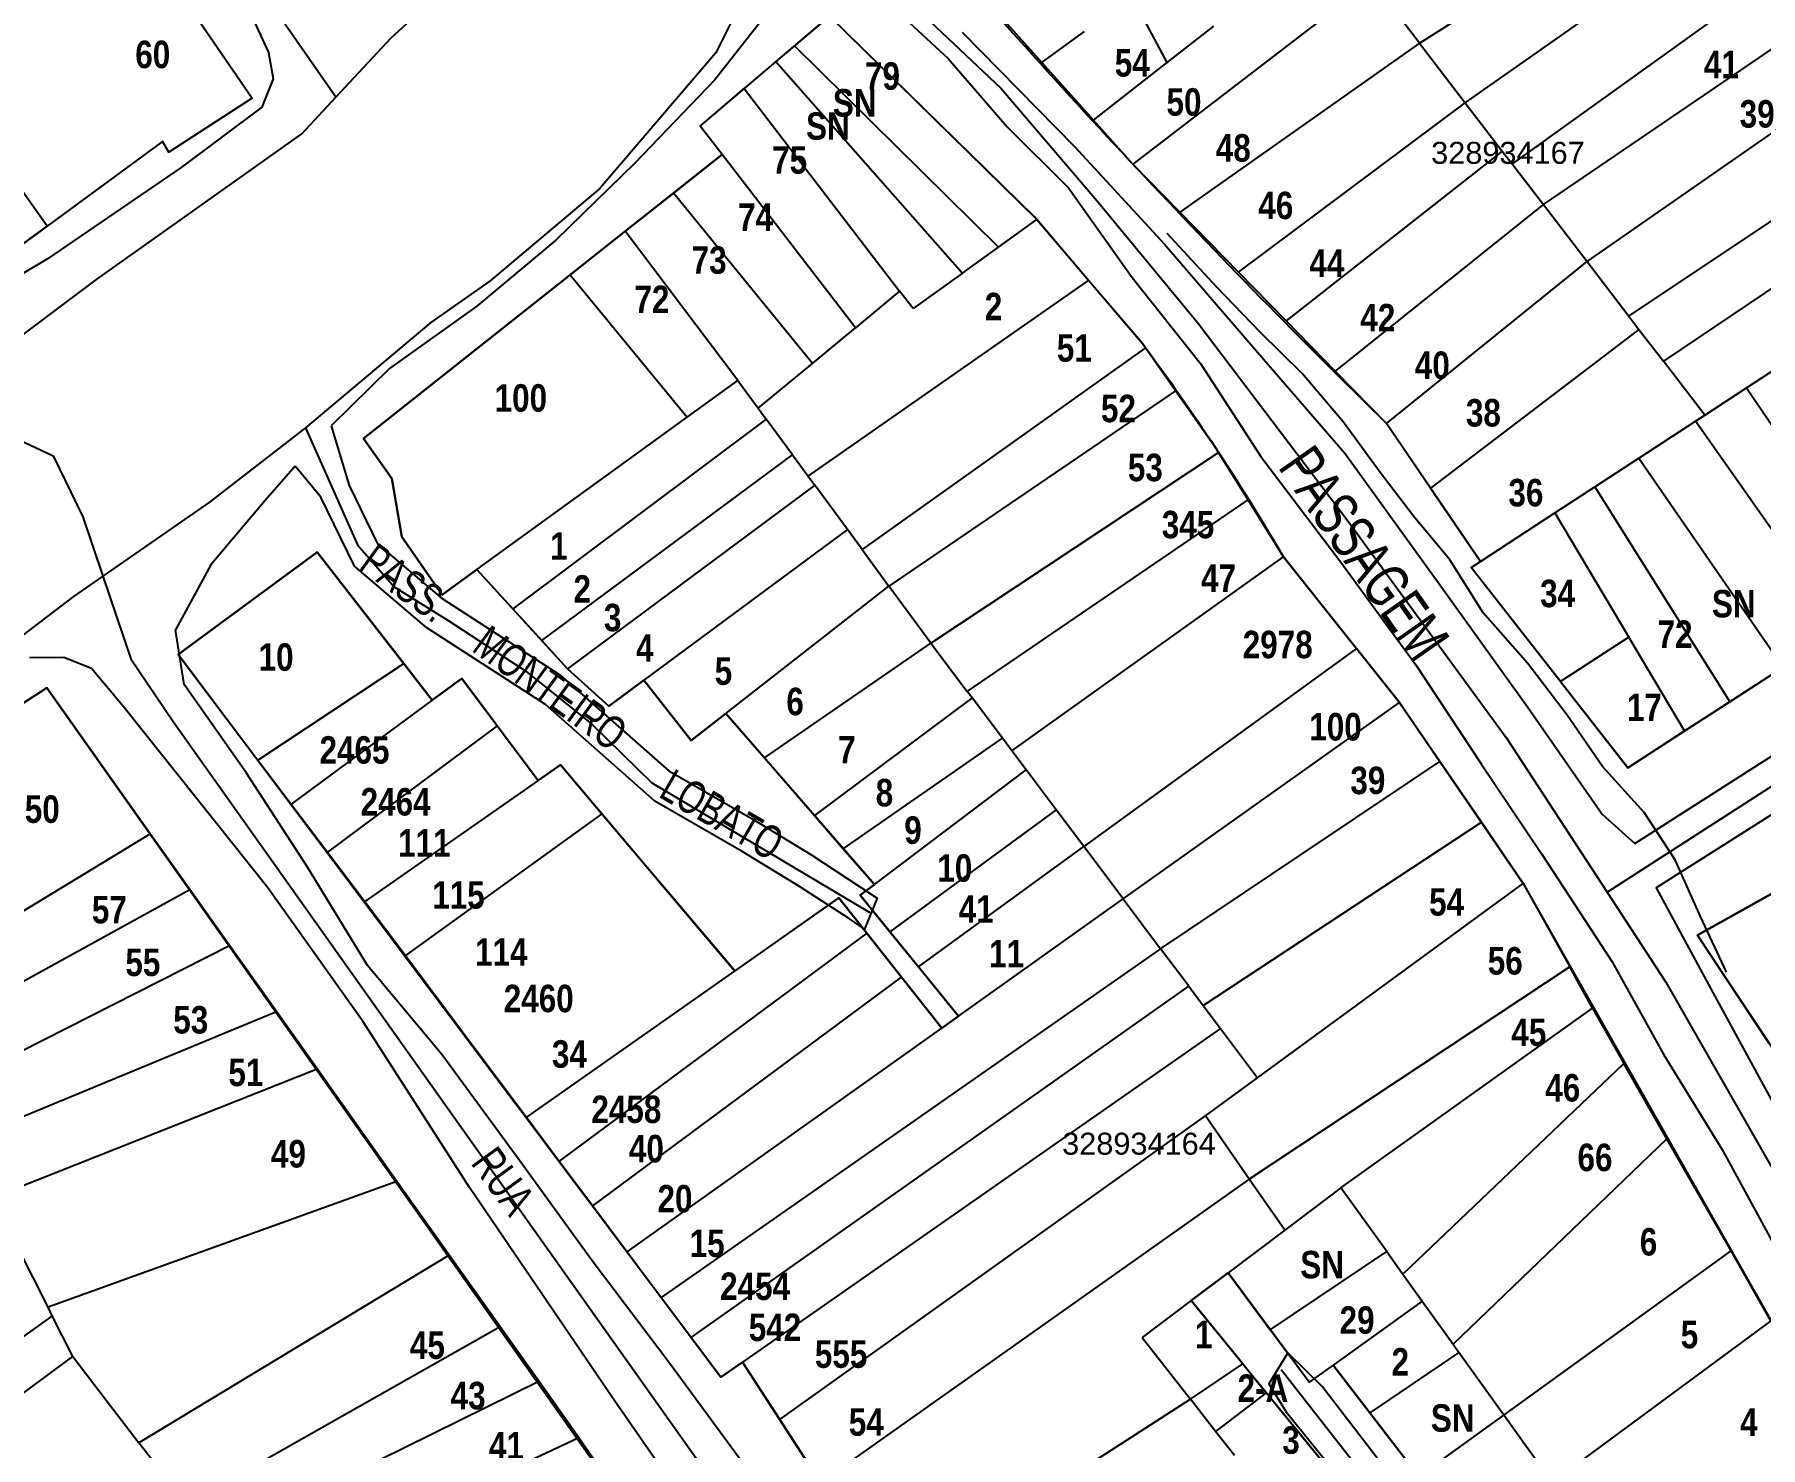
# Model space of a CAD drawing. Extents: x 206155 to 208014, y 4847439 to 4850017.
# Drawn here: x 207204 to 207361.2, y 4848810.5 to 4848939.2 of the extents above; entities that cross this region are included whole.
import ezdxf
from ezdxf.enums import TextEntityAlignment as Align

# ---------------------------------------------------------------- set-up
doc = ezdxf.new("R2010")
doc.units = 0
doc.header["$LTSCALE"] = 1.5
doc.header["$MEASUREMENT"] = 0
for name, color, linetype in [('CD-MALHA-LOTES', 40, 'CONTINUOUS'), ('CD_TXT_QUADRA', 7, 'CONTINUOUS'), ('HD-VALAS-DRENOS', 170, 'CONTINUOUS'), ('RU-QUADRAS', 6, 'CONTINUOUS'), ('SV-EIXO-ROD-ESTR', 7, 'CONTINUOUS'), ('SV-EIXO-RUA-N-PAV', 6, 'CONTINUOUS'), ('SV-EST-M-N-PAV', 20, 'CONTINUOUS'), ('SV-RUA-NAO-PAV-S-GUIA-C-GUIA', 7, 'CONTINUOUS'), ('SV-TXT-RUA-N-PAV-S-GUIA-C-GUIA', 7, 'CONTINUOUS'), ('Th_NmrPort', 7, 'CONTINUOUS')]:
    doc.layers.add(name, color=color, linetype=linetype)
doc.styles.add('ARIAL', font='ARIAL.TTF')
doc.styles.get("Standard").update_dxf_attribs({"font": 'swisscbo.ttf'})

msp = doc.modelspace()

# ---------------------------------------------------------------- linework, layer by layer
at = {"layer": 'CD-MALHA-LOTES', "linetype": 'Continuous'}
for p, q in [((207330.12, 4848938.41), (207353.33, 4848953.17)), ((207212.35, 4848950.13), (207223.83, 4848933.42)), ((207334.28, 4848932.98), (207357.15, 4848949.08)), ((207325.76, 4848944.1), (207304.01, 4848927.4)), ((207361.87, 4848944.16), (207338.54, 4848927.43)), ((207307.14, 4848936.64), (207303.94, 4848942.63)), ((207330.12, 4848938.41), (207327.42, 4848941.94)), ((207295.73, 4848936.65), (207299.62, 4848939.49)), ((207307.14, 4848936.64), (207311.4, 4848939.96)), ((207341.4, 4848923.71), (207364.89, 4848939.72)), ((207273.22, 4848938.18), (207271.51, 4848936.73)), ((207291.77, 4848919.84), (207273.22, 4848938.18)), ((207330.12, 4848938.41), (207308.3, 4848923.01)), ((207330.12, 4848938.41), (207334.28, 4848932.98)), ((207205.15, 4848921.76), (207194.6, 4848936.59)), ((207271.51, 4848936.73), (207268.63, 4848934.28)), ((207271.51, 4848936.73), (207288.5, 4848917.48)), ((207295.73, 4848936.65), (207300.43, 4848931.4)), ((207300.43, 4848931.4), (207307.14, 4848936.64)), ((207264.63, 4848930.87), (207268.63, 4848934.28)), ((207268.63, 4848934.28), (207282.78, 4848915.84)), ((207345.37, 4848918.52), (207368.4, 4848934.54)), ((207223.83, 4848933.42), (207216.25, 4848928.48)), ((207313.63, 4848917.57), (207334.28, 4848932.98)), ((207334.28, 4848932.98), (207337.65, 4848928.59)), ((207304.01, 4848927.4), (207300.43, 4848931.4)), ((207215.66, 4848929.45), (207205.15, 4848921.76)), ((207216.25, 4848928.48), (207215.66, 4848929.45)), ((207266.63, 4848928.27), (207264.63, 4848930.87)), ((207266.63, 4848928.27), (207262.19, 4848924.75)), ((207278.75, 4848912.5), (207266.63, 4848928.27)), ((207337.65, 4848928.59), (207317.97, 4848913.13)), ((207337.65, 4848928.59), (207338.54, 4848927.43)), ((207349.17, 4848913.56), (207372.2, 4848928.95)), ((207304.01, 4848927.4), (207308.3, 4848923.01)), ((207338.54, 4848927.43), (207341.4, 4848923.71)), ((207262.19, 4848924.75), (207257.8, 4848921.28)), ((207274.84, 4848909.26), (207262.19, 4848924.75)), ((207375.05, 4848924.75), (207352.33, 4848909.45)), ((207341.18, 4848923.56), (207322.45, 4848908.56)), ((207341.4, 4848923.71), (207341.18, 4848923.56)), ((207341.4, 4848923.71), (207345.37, 4848918.52)), ((207197.14, 4848915.9), (207205.15, 4848921.76)), ((207291.77, 4848919.84), (207295.26, 4848922.36)), ((207299.99, 4848916.81), (207295.26, 4848922.36)), ((207308.3, 4848923.01), (207313.63, 4848917.57)), ((207257.8, 4848921.28), (207252.79, 4848917.33)), ((207268.05, 4848907.71), (207257.8, 4848921.28)), ((207288.5, 4848917.48), (207291.77, 4848919.84)), ((207327.11, 4848903.79), (207345.37, 4848918.52)), ((207345.37, 4848918.52), (207349.17, 4848913.56)), ((207252.79, 4848917.33), (207263.44, 4848904.37)), ((207274.45, 4848898.99), (207299.99, 4848916.81)), ((207288.5, 4848917.48), (207284.01, 4848914.24)), ((207317.97, 4848913.13), (207313.63, 4848917.57)), ((207282.78, 4848915.84), (207278.75, 4848912.5)), ((207284.01, 4848914.24), (207282.78, 4848915.84)), ((207274.84, 4848909.26), (207278.75, 4848912.5)), ((207317.97, 4848913.13), (207322.45, 4848908.56)), ((207350.1, 4848912.35), (207331.12, 4848897.91)), ((207349.17, 4848913.56), (207350.1, 4848912.35)), ((207350.1, 4848912.35), (207352.33, 4848909.45)), ((207305.16, 4848910.66), (207279.36, 4848892.31)), ((207307.9, 4848906.76), (207305.16, 4848910.66)), ((207359.88, 4848907.03), (207365.69, 4848910.82)), ((207269.9, 4848905.18), (207274.84, 4848909.26)), ((207356.09, 4848904.55), (207352.33, 4848909.45)), ((207263.44, 4848904.37), (207268.05, 4848907.71)), ((207268.05, 4848907.71), (207269.9, 4848905.18)), ((207322.45, 4848908.56), (207327.11, 4848903.79)), ((207307.9, 4848906.76), (207281.81, 4848888.98)), ((207356.09, 4848904.55), (207359.88, 4848907.03)), ((207359.88, 4848907.03), (207372.92, 4848887.87)), ((207244.27, 4848890.49), (207263.44, 4848904.37)), ((207270.64, 4848904.17), (207247.57, 4848886.91)), ((207269.9, 4848905.18), (207270.64, 4848904.17)), ((207273.02, 4848900.94), (207270.64, 4848904.17)), ((207355.24, 4848904), (207356.09, 4848904.55)), ((207331.12, 4848897.91), (207327.11, 4848903.79)), ((207350.1, 4848900.64), (207355.24, 4848904)), ((207368.57, 4848885.05), (207355.24, 4848904)), ((207285.63, 4848883.78), (207311.81, 4848901.15)), ((207314.5, 4848896.83), (207311.81, 4848901.15)), ((207250.2, 4848884.01), (207273.02, 4848900.94)), ((207273.02, 4848900.94), (207274.45, 4848898.99)), ((207346.09, 4848898.02), (207350.1, 4848900.64)), ((207350.1, 4848900.64), (207363.23, 4848881.59)), ((207275.06, 4848898.16), (207252.55, 4848881.43)), ((207274.45, 4848898.99), (207275.06, 4848898.16)), ((207278.03, 4848894.12), (207275.06, 4848898.16)), ((207331.12, 4848897.91), (207335.68, 4848891.23)), ((207342.44, 4848895.64), (207346.09, 4848898.02)), ((207346.09, 4848898.02), (207358.38, 4848878.45)), ((207288.93, 4848879.39), (207314.5, 4848896.83)), ((207317.74, 4848891.65), (207314.5, 4848896.83)), ((207335.68, 4848891.23), (207342.44, 4848895.64)), ((207342.44, 4848895.64), (207349.17, 4848884.34)), ((207278.03, 4848894.12), (207259.49, 4848880.4)), ((207279.36, 4848892.31), (207278.03, 4848894.12)), ((207279.36, 4848892.31), (207281.81, 4848888.98)), ((207293.01, 4848873.97), (207317.74, 4848891.65)), ((207317.74, 4848891.65), (207324.37, 4848883.31)), ((207241.11, 4848888.17), (207244.27, 4848890.49)), ((207247.57, 4848886.91), (207244.27, 4848890.49)), ((207334.83, 4848890.68), (207335.68, 4848891.23)), ((207342.95, 4848880.28), (207334.83, 4848890.68)), ((207266.95, 4848877.38), (207281.81, 4848888.98)), ((207285.63, 4848883.78), (207281.81, 4848888.98)), ((207247.57, 4848886.91), (207250.2, 4848884.01)), ((207252.55, 4848881.43), (207250.2, 4848884.01)), ((207285.63, 4848883.78), (207285.72, 4848883.66)), ((207349.17, 4848884.34), (207342.95, 4848880.28)), ((207354.26, 4848875.79), (207349.17, 4848884.34)), ((207285.72, 4848883.66), (207288.93, 4848879.39)), ((207324.37, 4848883.31), (207299.55, 4848865.26)), ((207328.28, 4848878.38), (207324.37, 4848883.31)), ((207224.35, 4848873.14), (207237.63, 4848881.92)), ((207240.22, 4848878.58), (207237.63, 4848881.92)), ((207358.38, 4848878.45), (207363.23, 4848881.59)), ((207259.49, 4848880.4), (207263.81, 4848874.93)), ((207289.38, 4848878.8), (207288.93, 4848879.39)), ((207342.95, 4848880.28), (207349.08, 4848872.43)), ((207240.22, 4848878.58), (207227.39, 4848869.12)), ((207289.38, 4848878.8), (207275.02, 4848868.1)), ((207292.15, 4848875.12), (207289.38, 4848878.8)), ((207303.14, 4848860.49), (207328.28, 4848878.38)), ((207354.26, 4848875.79), (207358.38, 4848878.45)), ((207246.14, 4848876.26), (207230.68, 4848864.76)), ((207249.88, 4848871.29), (207246.14, 4848876.26)), ((207263.81, 4848874.93), (207266.95, 4848877.38)), ((207266.95, 4848877.38), (207270.47, 4848873.34)), ((207277.65, 4848865.07), (207292.15, 4848875.12)), ((207293.01, 4848873.97), (207292.15, 4848875.12)), ((207349.08, 4848872.43), (207354.26, 4848875.79)), ((207224.35, 4848873.14), (207227.39, 4848869.12)), ((207270.47, 4848873.34), (207275.02, 4848868.1)), ((207294.3, 4848872.25), (207293.01, 4848873.97)), ((207306.54, 4848855.96), (207331.98, 4848873.01)), ((207335.75, 4848867.48), (207331.98, 4848873.01)), ((207249.88, 4848871.29), (207234.08, 4848860.26)), ((207280.48, 4848861.82), (207294.3, 4848872.25)), ((207297.04, 4848868.6), (207294.3, 4848872.25)), ((207227.39, 4848869.12), (207230.68, 4848864.76)), ((207255.67, 4848868.24), (207237.79, 4848855.35)), ((207259.78, 4848863.37), (207255.67, 4848868.24)), ((207275.02, 4848868.1), (207277.65, 4848865.07)), ((207297.04, 4848868.6), (207281.9, 4848857.51)), ((207299.55, 4848865.26), (207297.04, 4848868.6)), ((207310.42, 4848850.8), (207335.75, 4848867.48)), ((207339.56, 4848861.91), (207335.75, 4848867.48)), ((207190.77, 4848852), (207214.55, 4848866.43)), ((207218.14, 4848861.36), (207214.55, 4848866.43)), ((207277.65, 4848865.07), (207280.48, 4848861.82)), ((207284.5, 4848854.31), (207299.55, 4848865.26)), ((207303.14, 4848860.49), (207299.55, 4848865.26)), ((207230.68, 4848864.76), (207234.08, 4848860.26)), ((207263.42, 4848859.07), (207259.78, 4848863.37)), ((207315.37, 4848844.21), (207339.56, 4848861.91)), ((207339.56, 4848861.91), (207343.79, 4848854.3)), ((207193.03, 4848847.52), (207218.14, 4848861.36)), ((207221.76, 4848856.26), (207218.14, 4848861.36)), ((207234.08, 4848860.26), (207237.79, 4848855.35)), ((207288.14, 4848849.82), (207303.14, 4848860.49)), ((207303.14, 4848860.49), (207306.54, 4848855.96)), ((207267.77, 4848853.94), (207263.42, 4848859.07)), ((207279.78, 4848857.37), (207251.79, 4848836.62)), ((207282.95, 4848853.38), (207279.78, 4848857.37)), ((207281.9, 4848857.51), (207284.5, 4848854.31)), ((207195.37, 4848842.89), (207221.76, 4848856.26)), ((207226.04, 4848850.23), (207221.76, 4848856.26)), ((207306.43, 4848855.88), (207261.08, 4848824.2)), ((207306.54, 4848855.96), (207306.43, 4848855.88)), ((207309.11, 4848852.54), (207306.54, 4848855.96)), ((207237.79, 4848855.35), (207241.47, 4848850.43)), ((207267.77, 4848853.94), (207248.81, 4848840.61)), ((207284.5, 4848854.31), (207288.14, 4848849.82)), ((207343.79, 4848854.3), (207314.61, 4848834.99)), ((207345.86, 4848850.56), (207343.79, 4848854.3)), ((207254.84, 4848832.55), (207282.95, 4848853.38)), ((207263.81, 4848820.55), (207309.11, 4848852.54)), ((207286.63, 4848848.74), (207282.95, 4848853.38)), ((207309.11, 4848852.54), (207310.42, 4848850.8)), ((207310.42, 4848850.8), (207311.99, 4848848.71)), ((207197.59, 4848838.48), (207226.04, 4848850.23)), ((207229.73, 4848845.03), (207226.04, 4848850.23)), ((207241.47, 4848850.43), (207244.59, 4848846.25)), ((207288.14, 4848849.82), (207286.63, 4848848.74)), ((207322.96, 4848834.19), (207345.86, 4848850.56)), ((207345.86, 4848850.56), (207348.73, 4848845.52)), ((207257.98, 4848828.35), (207286.63, 4848848.74)), ((207311.99, 4848848.71), (207268.48, 4848818.32)), ((207311.99, 4848848.71), (207315.37, 4848844.21)), ((207244.59, 4848846.25), (207248.81, 4848840.61)), ((207200.19, 4848833.32), (207229.73, 4848845.03)), ((207237.01, 4848834.78), (207229.73, 4848845.03)), ((207348.73, 4848845.52), (207328.6, 4848826.34)), ((207352.65, 4848838.65), (207348.73, 4848845.52)), ((207310.62, 4848840.74), (207315.37, 4848844.21)), ((207248.81, 4848840.61), (207251.79, 4848836.62)), ((207271.87, 4848813.09), (207310.62, 4848840.74)), ((207314.61, 4848834.99), (207310.62, 4848840.74)), ((207333.18, 4848819.95), (207352.65, 4848838.65)), ((207358.48, 4848828.44), (207352.65, 4848838.65)), ((207251.79, 4848836.62), (207254.84, 4848832.55)), ((207237.01, 4848834.78), (207205.24, 4848823.32)), ((207241.77, 4848828.06), (207237.01, 4848834.78)), ((207314.61, 4848834.99), (207275.58, 4848807.36)), ((207317.84, 4848830.34), (207314.61, 4848834.99)), ((207322.96, 4848834.19), (207317.84, 4848830.34)), ((207327.14, 4848828.38), (207322.96, 4848834.19)), ((207254.84, 4848832.55), (207257.98, 4848828.35)), ((207205.24, 4848823.32), (207201.2, 4848831.32)), ((207317.84, 4848830.34), (207312.68, 4848826.45)), ((207241.77, 4848828.06), (207213.52, 4848810.98)), ((207246.41, 4848821.53), (207241.77, 4848828.06)), ((207257.98, 4848828.35), (207261.08, 4848824.2)), ((207316.53, 4848821.26), (207327.14, 4848828.38)), ((207327.14, 4848828.38), (207328.6, 4848826.34)), ((207337.8, 4848813.5), (207358.48, 4848828.44)), ((207362.11, 4848822.07), (207358.48, 4848828.44)), ((207309.33, 4848823.93), (207312.68, 4848826.45)), ((207312.68, 4848826.45), (207316.53, 4848821.26)), ((207328.6, 4848826.34), (207330.36, 4848823.88)), ((207261.08, 4848824.2), (207263.81, 4848820.55)), ((207205.62, 4848822.55), (207182.41, 4848805.78)), ((207205.62, 4848822.55), (207205.24, 4848823.32)), ((207207.5, 4848818.82), (207205.62, 4848822.55)), ((207309.33, 4848823.93), (207304.85, 4848820.56)), ((207314.02, 4848818.17), (207309.33, 4848823.93)), ((207330.36, 4848823.88), (207322.24, 4848818.05)), ((207330.36, 4848823.88), (207333.18, 4848819.95)), ((207246.41, 4848821.53), (207217.83, 4848805.36)), ((207249.92, 4848816.58), (207246.41, 4848821.53)), ((207320.07, 4848816.49), (207316.53, 4848821.26)), ((207362.11, 4848822.07), (207343.8, 4848808.57)), ((207304.85, 4848820.56), (207309.25, 4848814.95)), ((207333.18, 4848819.95), (207333.71, 4848819.21)), ((207184.92, 4848802.21), (207207.5, 4848818.82)), ((207207.5, 4848818.82), (207213.52, 4848810.98)), ((207268.48, 4848818.32), (207271.87, 4848813.09)), ((207309.25, 4848814.95), (207314.02, 4848818.17)), ((207314.02, 4848818.17), (207316.15, 4848815.53)), ((207322.24, 4848818.05), (207320.07, 4848816.49)), ((207322.24, 4848818.05), (207325.59, 4848813.7)), ((207333.71, 4848819.21), (207325.59, 4848813.7)), ((207337.8, 4848813.5), (207333.71, 4848819.21)), ((207220.39, 4848802.03), (207249.92, 4848816.58)), ((207309.25, 4848814.95), (207282.02, 4848797.41)), ((207311.55, 4848812.01), (207309.25, 4848814.95)), ((207316.15, 4848815.53), (207311.55, 4848812.01)), ((207321.39, 4848809.09), (207316.15, 4848815.53)), ((207271.87, 4848813.09), (207275.58, 4848807.36)), ((207325.59, 4848813.7), (207330.06, 4848807.91)), ((207330.06, 4848807.91), (207337.8, 4848813.5)), ((207342.18, 4848807.38), (207337.8, 4848813.5)), ((207313.26, 4848809.83), (207311.55, 4848812.01)), ((207215.15, 4848808.86), (207213.52, 4848810.98)), ((207253.57, 4848811.42), (207226.35, 4848798.72)), ((207259.14, 4848803.35), (207253.57, 4848811.42))]:
    msp.add_line(p, q, dxfattribs=at)
at = {"layer": 'CD-MALHA-LOTES', "linetype": 'Continuous', "flags": 128}
for points in [[(207288.23, 4848955.74), (207282.82, 4848951.06), (207295.73, 4848936.65)], [(207295.26, 4848922.36), (207295.06, 4848922.6), (207276.38, 4848940.87), (207273.22, 4848938.18)], [(207252.79, 4848917.33), (207233.96, 4848902.43), (207236.53, 4848898.77), (207237.44, 4848893.47), (207241.11, 4848888.17)], [(207305.16, 4848910.66), (207304.88, 4848911.06), (207299.99, 4848916.81)], [(207311.81, 4848901.15), (207311.63, 4848901.44), (207307.9, 4848906.76)], [(207237.63, 4848881.92), (207229.73, 4848892.08), (207217.09, 4848882.75), (207224.35, 4848873.14)], [(207270.47, 4848873.34), (207285.24, 4848883.52), (207285.63, 4848883.78)], [(207252.55, 4848881.43), (207256.31, 4848878.04), (207259.49, 4848880.4)], [(207214.55, 4848866.43), (207205.13, 4848879.7), (207176.81, 4848861.35)], [(207246.14, 4848876.26), (207242.91, 4848880.56), (207240.22, 4848878.58)], [(207331.98, 4848873.01), (207328.46, 4848878.15), (207328.28, 4848878.38)], [(207255.67, 4848868.24), (207251.89, 4848872.7), (207249.88, 4848871.29)], [(207280.48, 4848861.82), (207279.2, 4848860.85), (207281.9, 4848857.51)], [(207279.78, 4848857.37), (207277.23, 4848860.59), (207267.77, 4848853.94)], [(207362.12, 4848860.94), (207355.44, 4848857.2), (207363.03, 4848845.81)], [(207263.81, 4848820.55), (207266.51, 4848816.94), (207268.48, 4848818.32)], [(207253.57, 4848811.42), (207253.35, 4848811.74), (207249.92, 4848816.58)]]:
    msp.add_lwpolyline(points, dxfattribs=at)
at = {"layer": 'CD-MALHA-LOTES', "linetype": 'Continuous'}
for p in [(207307.14, 4848936.64), (207277.65, 4848865.07), (207277.65, 4848865.07)]:
    msp.add_point(p, dxfattribs=at)
at = {"layer": 'HD-VALAS-DRENOS', "flags": 128}
msp.add_lwpolyline([(207358.07, 4848853.84), (207355.71, 4848858.9), (207353.38, 4848864.06), (207350.57, 4848868.36), (207346.79, 4848872.54), (207343.56, 4848877.24), (207339.95, 4848881.97), (207335.92, 4848886.53), (207332.88, 4848891.36), (207329.58, 4848895.36), (207326.53, 4848899.33), (207323.18, 4848903.94), (207319.44, 4848908.34), (207315.65, 4848912.06), (207311.64, 4848916.24), (207307.15, 4848921.09)], dxfattribs=at)
at = {"layer": 'RU-QUADRAS', "color": 6, "linetype": 'Continuous'}
for points in [[(207282.82, 4848951.06), (207288.23, 4848955.74), (207285.06, 4848960.25), (207333.02, 4848982.94), (207347.66, 4848967.37), (207350.35, 4848958.91), (207353.33, 4848953.17), (207361.86, 4848944.15), (207378.74, 4848919.33), (207377.64, 4848918.61), (207392.22, 4848900.7), (207384.52, 4848893.58), (207383.63, 4848894.8), (207349.08, 4848872.43), (207334.83, 4848890.68), (207335.68, 4848891.23), (207327.11, 4848903.79, -0.022053)], [(207355.44, 4848857.2), (207399.03, 4848881.56), (207397.82, 4848883.32), (207402.41, 4848886.29), (207491.19, 4848755.51, 0.012114), (207443.01, 4848719.32), (207436.13, 4848729.4), (207440.08, 4848731.96, -0.005757)]]:
    msp.add_lwpolyline(points, format="xyb", close=True, dxfattribs=at)
for points in [[(207199.06, 4848969.47), (207223.83, 4848933.42), (207216.25, 4848928.48), (207215.66, 4848929.45), (207197.14, 4848915.9)], [(207334.71, 4848801.88), (207322.24, 4848818.05), (207320.07, 4848816.49), (207312.68, 4848826.45), (207309.33, 4848823.93), (207344.29, 4848781.14)]]:
    msp.add_lwpolyline(points, dxfattribs=at)
msp.add_lwpolyline([(207284.9, 4848792.95), (207268.48, 4848818.32), (207266.51, 4848816.94), (207217.09, 4848882.75), (207229.73, 4848892.08), (207240.22, 4848878.58), (207242.91, 4848880.56), (207249.88, 4848871.29), (207251.89, 4848872.7), (207267.77, 4848853.93), (207277.23, 4848860.59), (207286.63, 4848848.74), (207288.14, 4848849.82), (207279.2, 4848860.85), (207280.48, 4848861.82), (207266.95, 4848877.38), (207263.81, 4848874.93), (207259.49, 4848880.4), (207256.31, 4848878.04), (207252.55, 4848881.43), (207244.27, 4848890.49), (207241.11, 4848888.17), (207237.44, 4848893.47), (207236.53, 4848898.77), (207233.96, 4848902.43), (207266.63, 4848928.27), (207264.63, 4848930.87), (207276.38, 4848940.87), (207295.26, 4848922.36), (207304.88, 4848911.06, -0.027987), (207317.6, 4848891.83), (207328.28, 4848878.38), (207339.56, 4848861.91), (207364.35, 4848818.15)], format="xyb", dxfattribs=at)
msp.add_lwpolyline([(207155.07, 4848844.7), (207176.81, 4848861.35), (207205.13, 4848879.7), (207263.18, 4848797.52), (207280.81, 4848773.34), (207282.04, 4848774.25), (207289.08, 4848764.68), (207288.19, 4848764.04), (207306.04, 4848738.37), (207323.56, 4848716.74), (207325.81, 4848718.47), (207331, 4848711.46), (207329.32, 4848710.12), (207346.87, 4848687.69), (207332.83, 4848677.03), (207331.04, 4848679.42), (207313.77, 4848667.24), (207314.61, 4848666.12), (207307.6, 4848661.54), (207306.48, 4848663.12), (207292.85, 4848653.87), (207253.68, 4848707.84), (207231.07, 4848736.53)], close=True, dxfattribs=at)
at = {"layer": 'SV-EIXO-ROD-ESTR'}
for p, q in [((207271.24, 4848947.92), (207266.05, 4848937.54)), ((207236.48, 4848938.91), (207244.02, 4848945.85)), ((207231.44, 4848933.5), (207236.48, 4848938.91)), ((207266.05, 4848937.54), (207255.47, 4848925.17)), ((207228.34, 4848930.17), (207231.44, 4848933.5)), ((207209.64, 4848916.9), (207228.34, 4848930.17)), ((207255.47, 4848925.17), (207245.49, 4848916.78)), ((207198.22, 4848908.32), (207209.64, 4848916.9)), ((207245.49, 4848916.78), (207240.1, 4848912.99)), ((207240.1, 4848912.99), (207228.67, 4848903.4)), ((207228.67, 4848903.4), (207219.94, 4848896.63)), ((207219.94, 4848896.63), (207210.23, 4848889.89)), ((207210.23, 4848889.89), (207207.57, 4848888.04)), ((207207.57, 4848888.04), (207194.99, 4848878.46))]:
    msp.add_line(p, q, dxfattribs=at)
msp.add_lwpolyline([(207216.64, 4848876.64), (207270.88, 4848800.27)], dxfattribs=at)
at = {"layer": 'SV-EIXO-RUA-N-PAV'}
for points in [[(207231.44, 4848933.5), (207225.75, 4848941.68), (207214.49, 4848956.49), (207203.81, 4848971.73), (207197.52, 4848981.14), (207190.62, 4848989.48), (207172.55, 4849009.21), (207158.69, 4849025.23), (207153.78, 4849031.76), (207153.06, 4849032.45), (207147.58, 4849037.76), (207141.18, 4849043.55), (207130.79, 4849055.55), (207122.14, 4849068.69), (207115.83, 4849077.07), (207112.99, 4849080.14), (207111.17, 4849083.06), (207108.58, 4849087.22), (207104.97, 4849093.02), (207104.99, 4849092.99), (207100.17, 4849100.26), (207095.46, 4849108.29), (207093.48, 4849112.04)], [(207347.2, 4848861.11), (207393.35, 4848890.81), (207403.65, 4848897.38), (207407.21, 4848899.91), (207412.24, 4848902.35), (207420.13, 4848905.03), (207427.33, 4848908.16), (207432.97, 4848912.55), (207442.67, 4848920.69), (207451.75, 4848926.01), (207455.51, 4848928.52), (207457.76, 4848930.28), (207459.89, 4848931.96), (207466.16, 4848935.4), (207488.7, 4848948.24), (207505.3, 4848955.44), (207514.03, 4848960.19), (207516.57, 4848962.96), (207559.46, 4848988.32), (207563.78, 4848989.56), (207568.7, 4848990.98), (207615.35, 4849018.85)], [(207082.69, 4849011.15), (207091.73, 4849003.07), (207096.27, 4849000.34), (207110.36, 4848989.66), (207131.94, 4848970.12), (207146.48, 4848956.94), (207171.93, 4848934.91), (207190.91, 4848917.16), (207195.79, 4848912.45), (207198.22, 4848908.32), (207199.15, 4848906.73), (207201, 4848903.04), (207205.71, 4848900.85), (207208.4, 4848895.3), (207210.23, 4848889.89), (207212.77, 4848882.36), (207216.64, 4848876.64)], [(207271.24, 4848947.92), (207276.84, 4848948.63), (207292.02, 4848934.27), (207300.73, 4848924.1), (207309.93, 4848912.96), (207323.49, 4848895.05), (207338.02, 4848875.19), (207347.2, 4848861.11), (207352.54, 4848852.92), (207371.91, 4848819.03), (207382.56, 4848802.08), (207420.82, 4848741.56), (207424.62, 4848726.42)], [(207228.67, 4848903.4), (207233.41, 4848892.74), (207236.74, 4848888.91), (207241.57, 4848885.91), (207248.74, 4848881.24), (207254.74, 4848876.41), (207260.23, 4848871.08), (207280.06, 4848859.25)], [(207317.52, 4848817.64), (207328.16, 4848804.01)]]:
    msp.add_lwpolyline(points, dxfattribs=at)
at = {"layer": 'SV-EST-M-N-PAV', "flags": 128}
for points in [[(207276.98, 4848944.76), (207271.78, 4848942.5), (207265.94, 4848935.06), (207258.68, 4848927.48), (207251.47, 4848920.48), (207244.27, 4848914.47), (207236.34, 4848908.8), (207231.02, 4848903.57)], [(207225.3, 4848937.56), (207225.75, 4848935.17), (207224.7, 4848932.59), (207217.35, 4848927.08), (207205.19, 4848918.79), (207198.74, 4848914.94)], [(207227.75, 4848899.91), (207225, 4848896.78), (207220.05, 4848890.92), (207216.83, 4848884.99)]]:
    msp.add_lwpolyline(points, dxfattribs=at)
at = {"layer": 'SV-RUA-NAO-PAV-S-GUIA-C-GUIA', "flags": 128}
for points in [[(207200.58, 4848973.85), (207207.05, 4848964.23), (207213.31, 4848955.23), (207217.68, 4848949.74), (207222.94, 4848942.72), (207225.3, 4848937.56)], [(207276.98, 4848944.76), (207282.08, 4848941.75), (207287.21, 4848937.02), (207292.57, 4848930.79), (207298.16, 4848925.25), (207303.94, 4848917.08), (207310.16, 4848909.25), (207315.67, 4848900.77), (207322.96, 4848891.16), (207329.78, 4848881.8), (207335.72, 4848872.79), (207341.24, 4848864.56), (207347.66, 4848854.77), (207352.37, 4848846.31), (207357.72, 4848837.63), (207363.91, 4848826.25), (207369.76, 4848815.88), (207373, 4848808.48)], [(207288.46, 4848939.4), (207298.7, 4848929.01), (207306.91, 4848920.11), (207315.95, 4848909.62), (207323.33, 4848901.09), (207331.75, 4848889.39), (207339.94, 4848877.99), (207346.74, 4848868.2), (207349.73, 4848865.54), (207362.51, 4848873.7)], [(207231.02, 4848903.57), (207232.65, 4848898.13), (207235.24, 4848892.84), (207241.02, 4848887.9), (207251.84, 4848880.91), (207261.75, 4848872.17), (207269.4, 4848867.76), (207274.7, 4848864.53), (207279.32, 4848861.52), (207280.74, 4848860.56), (207279.59, 4848857.74), (207278.2, 4848858.68), (207273.66, 4848861.64), (207268.45, 4848864.81), (207260.5, 4848869.39), (207250.52, 4848878.2), (207239.73, 4848885.17), (207233.15, 4848890.79), (207230.08, 4848897.07), (207227.75, 4848899.91)], [(207268.88, 4848808.64), (207261.83, 4848818.22), (207254.77, 4848827.53), (207248.18, 4848836.69), (207241.08, 4848846.33), (207234.33, 4848854.43), (207228.85, 4848863.39), (207223.32, 4848871.95), (207217.62, 4848880.02), (207216.83, 4848884.99)], [(207268.47, 4848798), (207256.79, 4848814.86), (207243.6, 4848834.21), (207233.94, 4848849.29), (207225.26, 4848861.49), (207212.13, 4848877.97), (207209.21, 4848881.49), (207206.67, 4848882.47), (207203.56, 4848882.44)], [(207362.78, 4848868.56), (207351.65, 4848861.51), (207356.64, 4848852.32), (207363.82, 4848839.18)], [(207327.48, 4848807.99), (207321.26, 4848816.11), (207318.14, 4848819.16), (207316.41, 4848816.34), (207317.99, 4848813.8), (207324.68, 4848805.5)]]:
    msp.add_lwpolyline(points, dxfattribs=at)

# ---------------------------------------------------------------- texts
at = {"layer": 'CD_TXT_QUADRA', "linetype": 'Continuous', "style": 'ARIAL'}
for s, p in [('328934167', (207338.17, 4848928.43)), ('328934164', (207304.57, 4848838.21))]:
    msp.add_text(s, height=2, dxfattribs=at).set_placement(p, align=Align.MIDDLE)
at = {"layer": 'SV-TXT-RUA-N-PAV-S-GUIA-C-GUIA', "style": 'ARIAL', "width": 0.7}
for s, height, rotation, p in [('PASSAGEM', 4, 305, (207317.16, 4848899.82)), ('PASS.     MONTEIRO', 3, 324, (207233.42, 4848890.6)), ('LOBATO', 3, 330, (207260.72, 4848869.84)), ('RUA', 3, 306, (207243.66, 4848836.43))]:
    msp.add_text(s, height=height, rotation=rotation, dxfattribs=at).set_placement(p)
at = {"layer": 'Th_NmrPort', "color": 1}
for s, p in [('60', (207213.18, 4848937.39)), ('54', (207302.37, 4848936.62)), ('41', (207356.02, 4848936.47)), ('79', (207279.63, 4848935.42)), ('SN', (207276.7, 4848932.98)), ('50', (207307.08, 4848933.06)), ('39', (207359.27, 4848931.98)), ('SN', (207274.26, 4848930.87)), ('48', (207311.57, 4848928.88)), ('75', (207271.17, 4848927.78)), ('46', (207315.44, 4848923.64)), ('74', (207268.07, 4848922.57)), ('73', (207263.84, 4848918.67)), ('44', (207320.09, 4848918.38)), ('72', (207258.63, 4848915.09)), ('2', (207290.53, 4848914.43)), ('42', (207324.73, 4848913.42)), ('51', (207297.09, 4848910.66)), ('40', (207329.69, 4848909.09)), ('100', (207245.9, 4848906.11)), ('52', (207301.11, 4848905.15)), ('38', (207334.34, 4848904.76)), ('53', (207303.56, 4848899.78)), ('36', (207338.21, 4848897.49)), ('345', (207306.65, 4848894.58)), ('1', (207250.96, 4848892.62)), ('47', (207310.23, 4848889.7)), ('2', (207253.08, 4848888.72)), ('34', (207341.1, 4848888.31)), ('SN', (207356.74, 4848887.38)), ('3', (207255.85, 4848886.12)), ('72', (207351.79, 4848884.6)), ('10', (207224.41, 4848882.52)), ('4', (207258.78, 4848883.35)), ('2978', (207314.02, 4848883.66)), ('5', (207265.94, 4848881.24)), ('6', (207272.46, 4848878.47)), ('17', (207349, 4848877.94)), ('100', (207320.08, 4848876.17)), ('2465', (207229.96, 4848874.06)), ('7', (207277.18, 4848874.08)), ('8', (207280.6, 4848870.17)), ('39', (207323.82, 4848871.29)), ('50', (207203.12, 4848868.67)), ('2464', (207233.7, 4848869.34)), ('9', (207283.2, 4848866.76)), ('111', (207237.12, 4848865.6)), ('10', (207286.21, 4848863.31)), ('115', (207240.22, 4848860.86)), ('57', (207209.23, 4848859.52)), ('41', (207288.16, 4848859.57)), ('54', (207330.99, 4848860.22)), ('55', (207212.28, 4848854.72)), ('114', (207244.12, 4848855.66)), ('11', (207290.93, 4848855.51)), ('56', (207336.33, 4848854.86)), ('2460', (207246.73, 4848851.43)), ('53', (207216.64, 4848849.49)), ('45', (207338.48, 4848848.35)), ('34', (207251.12, 4848846.38)), ('51', (207221.66, 4848844.7)), ('46', (207341.57, 4848843.3)), ('2458', (207254.71, 4848841.34)), ('49', (207225.54, 4848837.29)), ('40', (207258.13, 4848837.76)), ('66', (207344.5, 4848836.96)), ('20', (207260.73, 4848833.2)), ('15', (207263.66, 4848829.14)), ('6', (207350.17, 4848829.28)), ('SN', (207319.26, 4848827.2)), ('2454', (207266.43, 4848825.23)), ('542', (207269.04, 4848821.49)), ('29', (207322.84, 4848822.15)), ('45', (207238.19, 4848819.86)), ('1', (207309.67, 4848820.83)), ('5', (207353.9, 4848820.83)), ('555', (207275.06, 4848819.05)), ('2', (207327.57, 4848818.35)), ('43', (207241.9, 4848815.28)), ('2-A', (207313.55, 4848815.95)), ('54', (207278.15, 4848812.87)), ('SN', (207331.15, 4848813.23)), ('4', (207359.31, 4848812.85)), ('41', (207245.39, 4848810.71)), ('3', (207317.62, 4848811.23))]:
    msp.add_text(s, height=2.5, dxfattribs=at).set_placement(p, align=Align.MIDDLE_LEFT)

doc.saveas('drawing.dxf')
